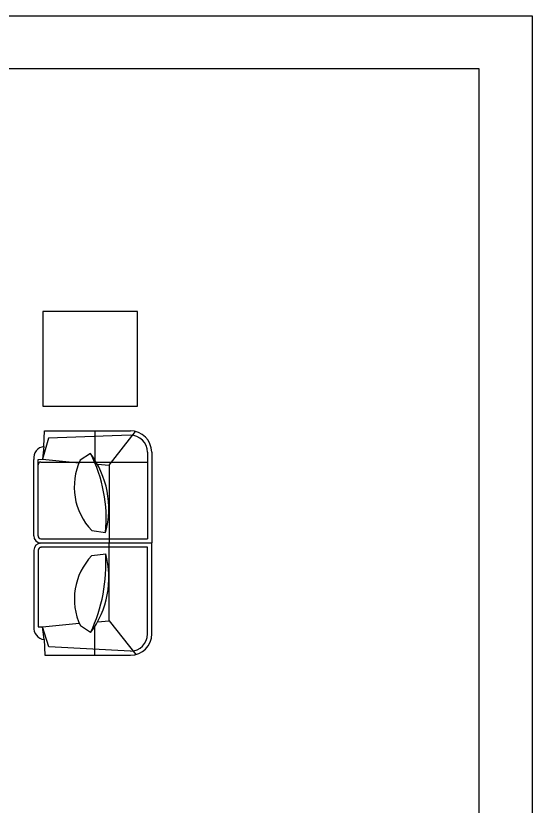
# Model space of a CAD drawing. Header units: inches. Extents: x 10.2 to 52.7, y 13.8 to 38.6.
# Drawn here: x 27.96 to 31.23, y 33.59 to 38.6 of the extents above; entities that cross this region are included whole.
import ezdxf

# ---------------------------------------------------------------- set-up
doc = ezdxf.new("R2010")
doc.units = ezdxf.units.IN
doc.header["$MEASUREMENT"] = 0
doc.layers.add('02', color=2, linetype='Continuous')
doc.layers.add('kadrbm', color=4, linetype='Continuous')

# ---------------------------------------------------------------- blocks, each defined once
blk = doc.blocks.new('kadrbm')
at = {"layer": 'kadrbm', "color": 4}
blk.add_lwpolyline([(0, 0), (0, 24.7972), (21, 24.7972), (21, 0), (0, 0)], close=True, dxfattribs=at)
blk.add_lwpolyline([(20.6631, 0.3257), (20.6631, 24.4603), (0.3369, 24.4603), (0.3369, 0.3257), (20.6631, 0.3257)], dxfattribs=at)

msp = doc.modelspace()

# ---------------------------------------------------------------- linework, layer by layer
at = {"layer": '02'}
for p, q in [((28.1392, 35.872, 1.6785), (28.1429, 35.9716, 1.6785)), ((28.1429, 35.9716, 1.6785), (28.6865, 35.9716, 1.6785)), ((28.6865, 35.9446, 1.6785), (28.1682, 35.9242, 1.6785)), ((28.4615, 35.9716, 1.6785), (28.4615, 35.7867, 1.6785)), ((28.5515, 35.7535, 1.6785), (28.7196, 35.9675, 1.6785)), ((28.1682, 35.9242, 1.6785), (28.129, 35.792, 1.6785)), ((28.1392, 35.872, 1.6785), (28.129, 35.792, 1.6785)), ((28.1015, 35.7906, 1.6785), (28.129, 35.792, 1.6785)), ((28.129, 35.792, 1.6785), (28.3615, 35.7683, 1.6785)), ((28.4338, 35.8272, 1.6785), (28.3688, 35.7849, 1.6785)), ((28.7945, 35.8366, 1.6785), (28.7945, 35.2871, 1.6785)), ((28.8215, 35.8366, 1.6785), (28.8215, 35.2606, 1.6785)), ((28.0745, 35.3056, 1.6785), (28.0745, 35.7906, 1.6785)), ((28.1015, 35.3056, 1.6785), (28.1015, 35.7906, 1.6785)), ((28.1195, 35.7736, 1.6785), (28.7945, 35.7736, 1.6785)), ((28.4776, 35.7592, 1.6785), (28.5515, 35.7535, 1.6785)), ((28.5515, 35.7535, 1.6785), (28.5515, 35.2606, 1.6785)), ((28.4417, 35.3395, 1.6785), (28.5296, 35.3279, 1.6785)), ((28.1186, 35.2871, 1.6785), (28.7945, 35.2871, 1.6785)), ((28.1186, 35.2601, 1.6785), (28.8215, 35.2606, 1.6785)), ((28.8224, 35.2592, 1.6785), (28.1204, 35.2592, 1.6785)), ((28.5506, 35.2601, 1.6785), (28.5515, 35.2606, 1.6785)), ((28.5524, 34.7664, 1.6785), (28.5524, 35.2592, 1.6785)), ((28.6263, 35.2601, 1.6785), (28.6263, 35.2606, 1.6785)), ((28.6273, 35.2592, 1.6785), (28.6273, 35.2606, 1.6785)), ((28.8206, 35.2601, 1.6785), (28.8215, 35.2606, 1.6785)), ((28.8224, 34.6832, 1.6785), (28.8224, 35.2592, 1.6785)), ((28.0754, 35.2142, 1.6785), (28.0754, 34.7292, 1.6785)), ((28.1024, 35.2142, 1.6785), (28.1024, 34.7292, 1.6785)), ((28.7954, 35.2336, 1.6785), (28.1195, 35.2336, 1.6785)), ((28.4427, 35.1804, 1.6785), (28.5305, 35.1919, 1.6785)), ((28.7954, 34.6832, 1.6785), (28.7954, 35.2336, 1.6785)), ((28.1299, 34.7279, 1.6785), (28.3624, 34.7516, 1.6785)), ((28.4786, 34.7606, 1.6785), (28.5524, 34.7664, 1.6785)), ((28.5524, 34.7664, 1.6785), (28.7205, 34.5524, 1.6785)), ((28.1024, 34.7292, 1.6785), (28.1299, 34.7279, 1.6785)), ((28.1691, 34.6023, 1.6785), (28.1299, 34.7279, 1.6785)), ((28.1401, 34.6479, 1.6785), (28.1299, 34.7279, 1.6785)), ((28.4347, 34.6926, 1.6785), (28.3698, 34.735, 1.6785)), ((28.4624, 34.5482, 1.6785), (28.4624, 34.7331, 1.6785)), ((28.1401, 34.6479, 1.6785), (28.1438, 34.5482, 1.6785)), ((28.6874, 34.5752, 1.6785), (28.1691, 34.6023, 1.6785)), ((28.1438, 34.5482, 1.6785), (28.6874, 34.5482, 1.6785))]:
    msp.add_line(p, q, dxfattribs=at)
at = {"layer": '02', "elevation": -0.048}
msp.add_lwpolyline([(28.7321, 36.7275), (28.1321, 36.7275), (28.1321, 36.1275), (28.7321, 36.1275)], close=True, dxfattribs=at)
at = {"layer": '02'}
for centre, radius, start, end in [((28.6865, 35.8366, 1.6785), 0.135, 0, 90), ((28.6865, 35.8366, 1.6785), 0.108, 0, 90), ((28.1474, 35.799, 1.6785), 0.0734, 96.4251, 186.5821), ((27.9683, 35.4791, 1.6785), 0.5813, 344.928, 36.7929), ((27.6236, 35.4129, 1.6785), 0.91, 354.6406, 27.0804), ((28.1195, 35.7556, 1.6785), 0.018, 90, 180), ((28.7292, 35.6152, 1.6785), 0.3983, 154.7866, 223.8058), ((28.1195, 35.3056, 1.6785), 0.045, 180, 270), ((28.1195, 35.3056, 1.6785), 0.018, 180, 270), ((28.1204, 35.2142, 1.6785), 0.045, 90, 180), ((26.6837, 35.1981, 1.6785), 1.5097, 2.3193, 2.3711), ((26.6837, 35.1981, 1.6785), 1.5997, 2.1888, 2.2376), ((26.6837, 35.1981, 1.6785), 1.8697, 1.8726, 1.9144), ((26.6837, 35.1981, 1.6785), 1.8922, 1.8503, 1.8916), ((28.1204, 35.2142, 1.6785), 0.018, 90, 180), ((27.4863, 35.1334, 1.6785), 1.0458, 335.0725, 3.2065), ((27.9693, 35.0408, 1.6785), 0.5813, 323.2071, 15.072), ((28.7301, 34.9047, 1.6785), 0.3983, 136.1942, 205.2134), ((28.1484, 34.7208, 1.6785), 0.0734, 173.4179, 263.5749), ((28.6874, 34.6832, 1.6785), 0.135, 270, 0), ((28.6874, 34.6832, 1.6785), 0.108, 270, 0)]:
    msp.add_arc(centre, radius, start, end, dxfattribs=at)

# ---------------------------------------------------------------- block references
at = {"layer": 'kadrbm'}
msp.add_blockref('kadrbm', (10.2322, 13.8067), dxfattribs=at)

doc.saveas('drawing.dxf')
